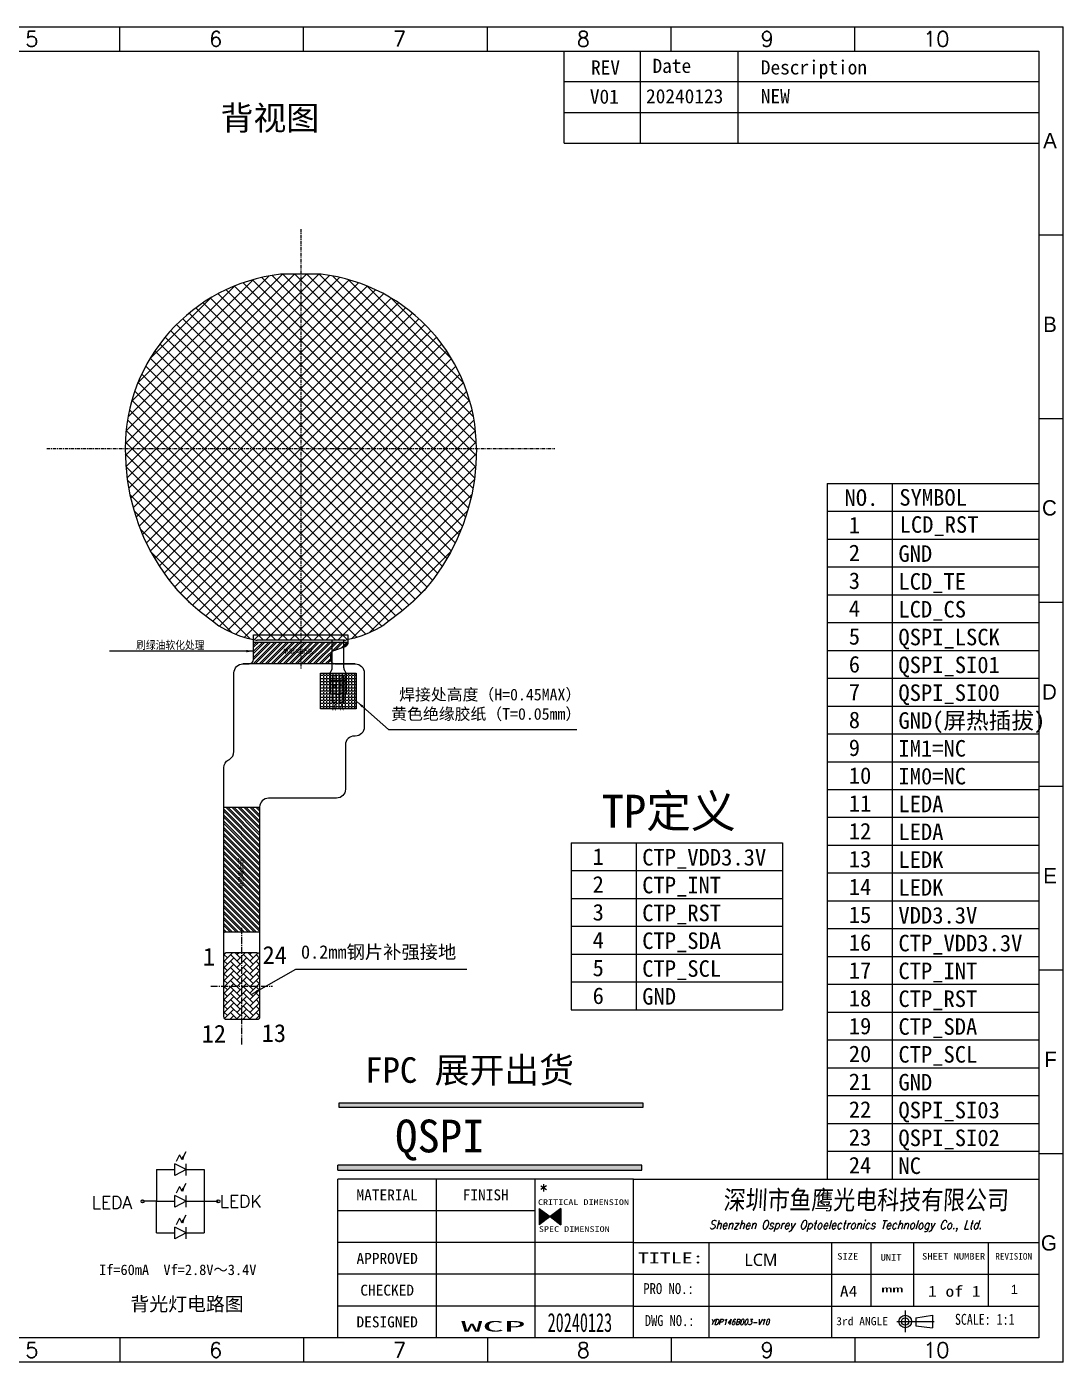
# Model space of a CAD drawing. Header units: millimetres. Extents: x 1087 to 1896, y -176 to 308.
# Drawn here: x 1209.3 to 1325.3, y 158.4 to 307.9 of the extents above; entities that cross this region are included whole.
import ezdxf
from ezdxf.enums import TextEntityAlignment as Align

# ---------------------------------------------------------------- set-up
doc = ezdxf.new("R2010")
doc.units = ezdxf.units.MM
doc.linetypes.add('CENTER', pattern=[0.6, 0.375, -0.075, 0.075, -0.075])
doc.linetypes.add('CENTER2', pattern=[1.125, 0.75, -0.125, 0.125, -0.125])
doc.layers.get('0').update_dxf_attribs({"color": 255, "lineweight": 5})
for name, color, linetype, lineweight in [('3 BLU-Ref', 6, 'Continuous', 5), ('5 BLU-Housing', 2, 'Continuous', 5), ('6 BLU-FPCA', 2, 'Continuous', 5), ('BLU', 50, 'Continuous', 5), ('DIM', 3, 'Continuous', 5), ('FPC', 50, 'Continuous', 5), ('TAPE', 90, 'Continuous', 5), ('图框', 255, 'Continuous', 5)]:
    doc.layers.add(name, color=color, linetype=linetype, lineweight=lineweight)
doc.styles.add('C-E02$0$HZ', font='')
doc.styles.add('RD', font='ROMAND.shx', dxfattribs={"width": 0.8})
doc.styles.get("Standard").update_dxf_attribs({"font": 'txt', "bigfont": 'gbcbig.shx'})
doc.styles.add('STYLE1', font='', dxfattribs={"width": 0.9})
doc.styles.add('style2', font='romans.shx', dxfattribs={"bigfont": 'bigfont.shx'})
doc.styles.add('TEXTSTYLE_0', font='txt', dxfattribs={"width": 0.8})
doc.styles.add('ZI2.5', font='', dxfattribs={"height": 2.5})
doc.styles.add('宋', font='', dxfattribs={"height": 2})
doc.styles.add('宋体', font='')
doc.styles.add('样式 3', font='italict.shx', dxfattribs={"width": 0.85, "oblique": 3})
doc.styles.add('样式 4', font='')
doc.styles.add('汉字', font='')
doc.styles.get('C-E02$0$HZ').set_extended_font_data('SimSun')
doc.styles.get('STYLE1').set_extended_font_data('SimSun')
doc.styles.get('ZI2.5').set_extended_font_data('SimSun')
doc.styles.get('宋').set_extended_font_data('SimSun')
doc.styles.get('宋体').set_extended_font_data('SimSun')
doc.styles.get('样式 4').set_extended_font_data('SimSun')
doc.styles.get('汉字').set_extended_font_data('SimSun')
doc.dimstyles.new('DIM', dxfattribs={"dimtxt": 0.8, "dimasz": 0.8, "dimexe": 0, "dimexo": 0.5, "dimgap": 0.11, "dimtad": 0, "dimzin": 1, "dimdsep": 46, "dimtxsty": 'RD', "dimcen": 0, "dimclrd": 256, "dimclre": 256, "dimclrt": 256, "dimadec": 0, "dimazin": 0, "dimtm": 1e-09, "dimtfac": 1, "dimtofl": 0, "dimtmove": 0, "dimatfit": 3, "dimfxl": 0, "dimlwe": -1, "dimarcsym": 0})

# ---------------------------------------------------------------- blocks, each defined once
blk = doc.blocks.new('R146A3D-001-BLU-V01-C')
at = {"layer": '3 BLU-Ref', "lineweight": 5}
h = blk.add_hatch(dxfattribs=at)
h.set_pattern_fill('ANSI37', color=252, scale=0.3)
h.paths.add_polyline_path([(832.17, 270.23), (827.63, 270.23, 0.380639), (810.25, 250.72), (810.31, 248.99), (810.48, 247.27), (810.78, 245.57), (811.22, 243.89), (811.74, 242.25), (812.39, 240.64), (813.15, 239.09), (814.04, 237.61), (815.02, 236.18), (816.09, 234.83), (817.32, 233.61), (818.64, 232.49), (820.02, 231.45), (820.73, 230.9), (821.48, 230.48), (822.26, 230.1), (823.06, 229.79), (823.89, 229.52), (824.78, 229.31, 0.059768), (825.01, 229.28), (834.79, 229.28, 0.059768), (835.02, 229.31), (835.91, 229.52), (836.74, 229.79), (837.54, 230.1), (838.32, 230.48), (839.07, 230.9), (839.78, 231.45), (841.16, 232.49), (842.48, 233.61), (843.71, 234.83), (844.78, 236.18), (845.76, 237.61), (846.65, 239.09), (847.41, 240.64), (848.06, 242.25), (848.58, 243.89), (849.02, 245.57), (849.32, 247.27), (849.49, 248.99), (849.55, 250.72, 0.380639)])
at = {"layer": '5 BLU-Housing', "lineweight": 5}
for p, q in [((832.17, 270.23), (827.63, 270.23)), ((810.25, 250.72), (810.31, 248.99)), ((849.55, 250.72), (849.49, 248.99)), ((810.31, 248.99), (810.48, 247.27)), ((849.49, 248.99), (849.32, 247.27)), ((810.48, 247.27), (810.78, 245.57)), ((849.32, 247.27), (849.02, 245.57)), ((810.78, 245.57), (811.22, 243.89)), ((849.02, 245.57), (848.58, 243.89)), ((811.22, 243.89), (811.74, 242.25)), ((848.58, 243.89), (848.06, 242.25)), ((811.74, 242.25), (812.39, 240.64)), ((848.06, 242.25), (847.41, 240.64)), ((812.39, 240.64), (813.15, 239.09)), ((847.41, 240.64), (846.65, 239.09)), ((813.15, 239.09), (814.04, 237.61)), ((846.65, 239.09), (845.76, 237.61)), ((814.04, 237.61), (815.02, 236.18)), ((815.02, 236.18), (816.09, 234.83)), ((844.78, 236.18), (843.71, 234.83)), ((845.76, 237.61), (844.78, 236.18)), ((816.09, 234.83), (817.32, 233.61)), ((843.71, 234.83), (842.48, 233.61)), ((817.32, 233.61), (818.64, 232.49)), ((842.48, 233.61), (841.16, 232.49)), ((818.64, 232.49), (820.02, 231.45)), ((841.16, 232.49), (839.78, 231.45)), ((820.02, 231.45), (820.73, 230.9)), ((820.73, 230.9), (821.48, 230.48)), ((821.48, 230.48), (822.26, 230.1)), ((838.32, 230.48), (837.54, 230.1)), ((839.07, 230.9), (838.32, 230.48)), ((839.78, 231.45), (839.07, 230.9)), ((822.26, 230.1), (823.06, 229.79)), ((823.06, 229.79), (823.89, 229.52)), ((823.89, 229.52), (824.78, 229.31)), ((834.79, 229.28), (825.01, 229.28)), ((835.91, 229.52), (835.02, 229.31)), ((836.74, 229.79), (835.91, 229.52)), ((837.54, 230.1), (836.74, 229.79))]:
    blk.add_line(p, q, dxfattribs=at)
for centre, radius, start, end in [((829.9, 250.72), 19.65, 96.6449, 180), ((829.9, 250.72), 19.65, 0, 83.3551), ((825.01, 230.28), 1, 256.3184, 270), ((834.79, 230.28), 1, 270, 283.6816)]:
    blk.add_arc(centre, radius, start, end, dxfattribs=at)
at = {"layer": '6 BLU-FPCA', "lineweight": 5}
for p, q in [((833.43, 226.18), (833.43, 229.28)), ((834.71, 226.18), (834.71, 229.28)), ((833.17, 225.51), (833.17, 223.23)), ((834.97, 224.73), (833.17, 224.73)), ((833.47, 224.73), (833.47, 224.23)), ((833.87, 224.23), (833.87, 224.73)), ((834.27, 224.73), (834.27, 224.43)), ((834.67, 224.43), (834.67, 224.73)), ((834.97, 225.51), (834.97, 223.23)), ((833.54, 223.23), (833.17, 223.23)), ((833.47, 223.93), (833.47, 223.38)), ((833.87, 223.38), (833.87, 223.93)), ((834.27, 224.13), (834.27, 223.38)), ((834.97, 223.23), (834.59, 223.23)), ((834.67, 224.13), (834.67, 223.38))]:
    blk.add_line(p, q, dxfattribs=at)
blk.add_lwpolyline([(833.79, 223.23), (834.34, 223.23)], dxfattribs=at)
for centre in [(833.67, 224.08), (834.47, 224.28)]:
    blk.add_circle(centre, 0.125, dxfattribs=at)
for centre, radius, start, end in [((833.67, 225.51), 0.5, 140.8461, 180), ((833.67, 225.51), 0.5, 140.8461, 180), ((832.91, 226.18), 0.519, 315.6244, 359.6468), ((835.22, 226.18), 0.519, 180.3532, 224.3756), ((834.47, 225.51), 0.5, 0, 39.1539), ((833.67, 224.08), 0.25, 143.1301, 216.8699), ((833.67, 224.08), 0.25, 143.1301, 216.8699), ((833.67, 224.08), 0.25, 323.1301, 36.8699), ((833.67, 224.08), 0.25, 323.1301, 36.8699), ((834.47, 224.28), 0.25, 143.1301, 216.8699), ((834.47, 224.28), 0.25, 323.1301, 36.8699), ((833.67, 223.23), 0.25, 143.1301, 180), ((833.67, 223.23), 0.125, 0, 180), ((833.67, 223.23), 0.25, 0, 36.8699), ((834.47, 223.23), 0.25, 143.1301, 180), ((834.47, 223.23), 0.25, 143.1301, 180), ((834.47, 223.23), 0.125, 0, 180), ((834.47, 223.23), 0.25, 0, 36.8699), ((834.47, 223.23), 0.25, 0, 36.8699)]:
    blk.add_arc(centre, radius, start, end, dxfattribs=at)
at = {"layer": 'BLU', "color": 1, "linetype": 'CENTER', "lineweight": 5}
for p, q in [((829.9, 275.3), (829.9, 226.13)), ((801.48, 250.72), (858.32, 250.72))]:
    blk.add_line(p, q, dxfattribs=at)
at = {"layer": '6 BLU-FPCA', "color": 255, "lineweight": 5, "style": '宋体'}
for s, p in [('K', (833.43, 224.8)), ('A', (834.33, 224.79))]:
    blk.add_text(s, height=0.407, dxfattribs=at).set_placement(p)
blk = doc.blocks.new('FPC-TAPE')
at = {"layer": 'TAPE', "lineweight": 5}
h = blk.add_hatch(dxfattribs=at)
h.set_pattern_fill('ANGLE', color=30, scale=0.05)
h.set_pattern_definition([(0, (-3.26286, 2.00315), (0, 0.34925), [0.254, -0.09525]), (90, (-3.26286, 2.00315), (-0.34925, 2e-17), [0.254, -0.09525])])
h.paths.add_polyline_path([(-7.26, 6), (-7.26, 2), (-3.26, 2), (-3.26, 6)])
at = {"layer": 'TAPE', "color": 30, "lineweight": 5, "true_color": 0xf26722}
for p, q in [((-7.26, 6), (-3.26, 6)), ((-7.26, 2), (-7.26, 6)), ((-3.26, 6), (-3.26, 2)), ((-3.26, 2), (-7.26, 2))]:
    blk.add_line(p, q, dxfattribs=at)

msp = doc.modelspace()

# ---------------------------------------------------------------- hatches: boundary and pattern name
at = {"lineweight": 5}
h = msp.add_hatch(dxfattribs=at)
h.set_pattern_fill('ANSI32', color=3, scale=0.05)
h.set_pattern_definition([(45, (-252.01315, 6e-14), (-0.3367596, 0.3367596), []), (45, (-251.78865, 6e-14), (-0.3367596, 0.3367596), [])])
h.paths.add_polyline_path([(1237.74903, 237.49932), (1241.65545, 237.49932), (1241.65545, 238.49234), (1237.74903, 238.49234)], flags=24)
edge = h.paths.add_edge_path()
edge.add_arc((1244.72826, 238.96545), 0.5, 290.1619435, 360)
edge.add_line((1245.22826, 238.96545), (1245.22826, 238.97582))
edge.add_line((1245.22826, 238.97582), (1234.6925, 238.97582))
edge.add_line((1234.6925, 238.97582), (1234.66826, 238.95158))
edge.add_line((1234.66826, 238.95158), (1234.66826, 237.06507))
edge.add_arc((1234.16826, 237.06507), 0.5, -90, 0, ccw=False)
edge.add_line((1234.16826, 236.56507), (1243.77407, 236.56507))
edge.add_arc((1243.77407, 237.06507), 0.5, 180, 270, ccw=False)
edge.add_line((1243.27407, 237.06507), (1243.27407, 237.54982))
edge.add_arc((1243.77407, 237.54982), 0.5, 110.1620575, 180, ccw=False)
edge.add_line((1243.60173, 238.01918), (1244.9006, 238.49609))
h = msp.add_hatch(dxfattribs=at)
h.set_pattern_fill('ANGLE', color=252)
h.set_pattern_definition([(0, (-263.534, 230.783), (0, 6.985), [5.08, -1.905]), (90, (-263.534, 230.783), (-6.985, 4e-16), [5.08, -1.905])])
h.paths.add_polyline_path([(1284.66826, 238.97582), (1295.22826, 238.97582)])
h.paths.add_polyline_path([(1287.74903, 237.4793), (1291.65545, 237.4793), (1291.65545, 238.47232), (1287.74903, 238.47232)], flags=9)
h = msp.add_hatch(dxfattribs=at)
h.set_pattern_fill('ANSI32', color=252, scale=0.05)
h.set_pattern_definition([(135, (2397.9402, 0), (0.3367596, 0.3367596), []), (135, (2397.7157, 0), (0.3367596, 0.3367596), [])])
h.paths.add_polyline_path([(1231.34629, 220.54627), (1235.34629, 220.54627), (1235.34629, 206.54627), (1231.34629, 206.54627)])
at = {"layer": 'FPC', "lineweight": 5}
h = msp.add_hatch(dxfattribs=at)
h.set_pattern_fill('AR-HBONE', color=4, scale=0.005)
edge = h.paths.add_edge_path()
edge.add_line((1231.34629, 197.07165), (1231.34629, 203.97165))
edge.add_arc((1231.64629, 203.97165), 0.3, 90, 180, ccw=False)
edge.add_line((1231.64629, 204.27165), (1235.04629, 204.27165))
edge.add_arc((1235.04629, 203.97165), 0.3, 0, 90, ccw=False)
edge.add_line((1235.34629, 203.97165), (1235.34629, 197.07165))
edge.add_arc((1235.04629, 197.07165), 0.3, 270, 360, ccw=False)
edge.add_line((1235.04629, 196.77165), (1231.64629, 196.77165))
edge.add_arc((1231.64629, 197.07165), 0.3, 180, 270, ccw=False)
at = {"layer": '图框', "lineweight": 5}
h = msp.add_hatch(color=3, dxfattribs=at)
h.dxf.hatch_style = 1
h.paths.add_polyline_path([(1278.23419, 186.93147), (1278.23419, 187.46067), (1244.22897, 187.46067), (1244.22897, 186.93147)])
h = msp.add_hatch(color=3, dxfattribs=at)
h.dxf.hatch_style = 1
h.paths.add_polyline_path([(1278.10509, 179.92911), (1278.10509, 180.45831), (1244.09987, 180.45831), (1244.09987, 179.92911)])

# ---------------------------------------------------------------- linework, layer by layer
at = {"color": 3, "linetype": 'Continuous', "lineweight": 5}
msp.add_line((1234.66826, 238.93632), (1234.70776, 238.97582), dxfattribs=at)
at = {"color": 3, "lineweight": 5}
for p, q in [((1245.22826, 238.97582), (1234.66826, 238.97582)), ((1246.04577, 236.56507), (1233.47326, 236.56507))]:
    msp.add_line(p, q, dxfattribs=at)
at = {"color": 252, "lineweight": 5}
msp.add_lwpolyline([(1231.34629, 220.54627), (1235.34629, 220.54627), (1235.34629, 206.54627), (1231.34629, 206.54627)], close=True, dxfattribs=at)
at = {"layer": 'FPC', "color": 1, "lineweight": 5}
msp.add_lwpolyline([(1235.04629, 196.77165), (1231.64629, 196.77165, -0.414213562), (1231.34629, 197.07165), (1231.34629, 224.95678, -0.272375344), (1231.86065, 225.83093), (1231.9589, 225.88552, 0.272375344), (1232.47326, 226.75967), (1232.47326, 235.56507, -0.414213562), (1233.47326, 236.56507), (1234.16826, 236.56507, 0.414213562), (1234.66826, 237.06507), (1234.66826, 239.81507), (1245.22826, 239.81507), (1245.22826, 238.96545, -0.314522103), (1244.9006, 238.49609), (1243.60173, 238.01918, 0.314522), (1243.27407, 237.54982), (1243.27407, 237.06507, 0.414213562), (1243.77407, 236.56507), (1246.04577, 236.56507, -0.414213562), (1247.04577, 235.56507), (1247.04577, 229.49702, -0.414213562), (1246.04577, 228.49702), (1245.94826, 228.49702, 0.414213562), (1244.94826, 227.49702), (1244.94826, 222.54627, -0.414213562), (1243.94826, 221.54627), (1236.34629, 221.54627, 0.414213562), (1235.34629, 220.54627), (1235.34629, 197.07165, -0.414213562)], format="xyb", close=True, dxfattribs=at)
at = {"layer": 'FPC', "lineweight": 5}
for points in [[(1243.91391, 235.28439), (1243.91391, 232.2667), (1243.51391, 232.2667), (1243.51391, 235.28439)], [(1244.31391, 235.28439), (1244.71391, 235.28439), (1244.71391, 232.2667), (1244.31391, 232.2667)]]:
    msp.add_lwpolyline(points, close=True, dxfattribs=at)
at = {"layer": 'FPC', "color": 1, "linetype": 'CENTER2', "lineweight": 5}
for points in [[(1233.34629, 193.99435), (1233.34629, 207.04894)], [(1229.89754, 200.52165), (1236.79505, 200.52165)]]:
    msp.add_lwpolyline(points, dxfattribs=at)
at = {"layer": 'FPC', "color": 4, "lineweight": 5}
msp.add_lwpolyline([(1231.34629, 197.07165), (1231.34629, 203.97165, -0.414213562), (1231.64629, 204.27165), (1235.04629, 204.27165, -0.414213562), (1235.34629, 203.97165), (1235.34629, 197.07165, -0.414213562), (1235.04629, 196.77165), (1231.64629, 196.77165, -0.414213562)], format="xyb", close=True, dxfattribs=at)
at = {"layer": '图框', "color": 7, "linetype": 'ByBlock', "lineweight": 13, "ltscale": 0.55}
for p, q in [((1114.1273, 307.87514), (1325.25915, 307.87514)), ((1219.69323, 305.13278), (1219.69323, 307.87514)), ((1240.25794, 305.13278), (1240.25794, 307.87514)), ((1260.82265, 305.13278), (1260.82265, 307.87514)), ((1281.38736, 305.13278), (1281.38736, 307.87514)), ((1301.95208, 305.13278), (1301.95208, 307.87514)), ((1325.25915, 158.41672), (1325.25915, 307.87514)), ((1116.86967, 305.13278), (1322.51679, 305.13278)), ((1269.39872, 294.84891), (1269.39872, 305.11549)), ((1277.96868, 294.84891), (1277.96868, 305.11549)), ((1288.86871, 294.84891), (1288.86871, 305.11549)), ((1322.51679, 305.13278), (1322.51679, 161.15909)), ((1322.51679, 301.70482), (1269.39872, 301.70482)), ((1269.39872, 298.27686), (1322.51679, 298.27686)), ((1269.39872, 294.84891), (1322.51679, 294.84891)), ((1325.25915, 284.56504), (1322.51679, 284.56504)), ((1322.51679, 161.15909), (1116.86967, 161.15909)), ((1219.69323, 161.15909), (1219.69323, 158.41672)), ((1240.25794, 161.15909), (1240.25794, 158.41672)), ((1260.82265, 161.15909), (1260.82265, 158.41672)), ((1281.38736, 161.15909), (1281.38736, 158.41672)), ((1301.95208, 161.15909), (1301.95208, 158.41672)), ((1325.25915, 158.41672), (1114.1273, 158.41672))]:
    msp.add_line(p, q, dxfattribs=at)
at = {"layer": '图框', "color": 7, "linetype": 'ByBlock', "lineweight": 5, "ltscale": 0.55}
for p, q in [((1325.25915, 263.9973), (1322.51679, 263.9973)), ((1325.25915, 243.42956), (1322.51679, 243.42956)), ((1325.25915, 222.86182), (1322.51679, 222.86182)), ((1325.25915, 202.29408), (1322.51679, 202.29408)), ((1325.25915, 181.72634), (1322.51679, 181.72634))]:
    msp.add_line(p, q, dxfattribs=at)
at = {"layer": '图框', "color": 3, "lineweight": 5}
for p, q in [((1298.85943, 256.76318), (1298.85943, 178.92542)), ((1298.85943, 256.76318), (1322.51679, 256.76318)), ((1306.12428, 256.76318), (1306.12428, 178.92542)), ((1322.51679, 256.76318), (1322.51679, 178.92542)), ((1298.85943, 253.64967), (1322.51679, 253.64967)), ((1298.85943, 250.53616), (1322.51679, 250.53616)), ((1298.85943, 247.42265), (1322.51679, 247.42265)), ((1298.85943, 244.30914), (1322.51679, 244.30914)), ((1298.85943, 241.19563), (1322.51679, 241.19563)), ((1298.85943, 238.08212), (1322.51679, 238.08212)), ((1298.85943, 234.96861), (1322.51679, 234.96861)), ((1298.85943, 231.8551), (1322.51679, 231.8551)), ((1298.85943, 228.74159), (1322.51679, 228.74159)), ((1298.85943, 225.62808), (1322.51679, 225.62808)), ((1298.85943, 222.51457), (1322.51679, 222.51457)), ((1298.85943, 219.40106), (1322.51679, 219.40106)), ((1270.19756, 216.55039), (1293.85492, 216.55039)), ((1270.19756, 216.55039), (1270.19756, 197.86932)), ((1277.46241, 216.55039), (1277.46241, 197.86932)), ((1293.85492, 216.55039), (1293.85492, 197.86932)), ((1298.85943, 216.28755), (1322.51679, 216.28755)), ((1270.19756, 213.43688), (1293.85492, 213.43688)), ((1298.85943, 213.17404), (1322.51679, 213.17404)), ((1270.19756, 210.32337), (1293.85492, 210.32337)), ((1298.85943, 210.06053), (1322.51679, 210.06053)), ((1270.19756, 207.20986), (1293.85492, 207.20986)), ((1298.85943, 206.94702), (1322.51679, 206.94702)), ((1270.19756, 204.09635), (1293.85492, 204.09635)), ((1298.85943, 203.83351), (1322.51679, 203.83351)), ((1270.19756, 200.98284), (1293.85492, 200.98284)), ((1298.85943, 200.72), (1322.51679, 200.72)), ((1270.19756, 197.86932), (1293.85492, 197.86932)), ((1298.85943, 197.60648), (1322.51679, 197.60648)), ((1298.85943, 194.49297), (1322.51679, 194.49297)), ((1298.85943, 191.37946), (1322.51679, 191.37946)), ((1298.85943, 188.26595), (1322.51679, 188.26595)), ((1298.85943, 185.15244), (1322.51679, 185.15244)), ((1226.38708, 181.63545), (1226.01087, 180.88304)), ((1226.38706, 181.63552), (1226.65094, 181.10776)), ((1227.08899, 181.98382), (1226.65096, 181.10775)), ((1298.85943, 182.03893), (1322.51679, 182.03893)), ((1223.82124, 179.9798), (1225.84131, 179.9798)), ((1223.82124, 179.9798), (1223.82124, 176.43589)), ((1227.12858, 179.98013), (1225.84126, 180.62379)), ((1227.12861, 179.98013), (1225.84128, 179.33647)), ((1225.84131, 179.33615), (1225.84131, 180.62345)), ((1227.12861, 179.33615), (1227.12861, 180.62345)), ((1227.12861, 179.98013), (1229.14864, 179.98013)), ((1229.14864, 179.98013), (1229.14864, 172.89232)), ((1278.10509, 180.45831), (1244.09987, 180.45831)), ((1244.09987, 179.92911), (1244.09987, 180.45831)), ((1244.09987, 179.92911), (1278.10509, 179.92911)), ((1278.10509, 179.92911), (1278.10509, 180.45831)), ((1226.38708, 178.09155), (1226.01087, 177.33913)), ((1226.38706, 178.09162), (1226.65094, 177.56385)), ((1227.08899, 178.43991), (1226.65096, 177.56384)), ((1298.85943, 178.92542), (1322.51679, 178.92542)), ((1223.82124, 176.43589), (1222.25308, 176.43654)), ((1223.82124, 176.43589), (1225.84131, 176.43589)), ((1223.82168, 172.89199), (1223.82124, 176.43589)), ((1227.12858, 176.43623), (1225.84126, 177.07988)), ((1227.12861, 176.43623), (1225.84128, 175.79256)), ((1225.84131, 175.79224), (1225.84131, 177.07954)), ((1227.12861, 175.79224), (1227.12861, 177.07954)), ((1227.12861, 176.43623), (1229.14864, 176.43623)), ((1229.14868, 176.43648), (1230.71684, 176.43748)), ((1227.08944, 174.896), (1226.6514, 174.01993)), ((1227.12902, 172.89232), (1225.84171, 173.53598)), ((1225.84175, 172.24834), (1225.84175, 173.53564)), ((1226.38752, 174.54764), (1226.01131, 173.79523)), ((1226.3875, 174.54771), (1226.65139, 174.01995)), ((1227.12905, 172.24834), (1227.12905, 173.53564)), ((1223.82168, 172.89199), (1225.84175, 172.89199)), ((1227.12905, 172.89232), (1225.84172, 172.24865)), ((1227.12905, 172.89232), (1229.14909, 172.89232))]:
    msp.add_line(p, q, dxfattribs=at)
at = {"layer": '图框', "linetype": 'Continuous', "lineweight": 13}
for p, q in [((1277.182, 178.92542), (1244.09987, 178.92542)), ((1244.09987, 161.15909), (1244.09987, 178.92542)), ((1255.12725, 161.15909), (1255.12725, 178.92542)), ((1266.15463, 161.15909), (1266.15463, 178.92542)), ((1277.18201, 161.15909), (1277.18201, 178.92542)), ((1266.15463, 175.37216), (1244.09987, 175.37216)), ((1277.182, 171.81889), (1244.09987, 171.81889)), ((1277.182, 171.81889), (1322.51679, 171.81889)), ((1285.62684, 161.15909), (1285.62684, 171.81889)), ((1299.35907, 161.15909), (1299.35907, 171.81889)), ((1303.76219, 164.71236), (1303.76219, 171.81889)), ((1308.5369, 164.71236), (1308.5369, 171.81889)), ((1316.88826, 164.71236), (1316.88826, 171.81889)), ((1277.182, 168.26562), (1244.09987, 168.26562)), ((1277.18201, 168.26562), (1322.51679, 168.26562)), ((1277.182, 164.71236), (1244.09987, 164.71236)), ((1277.18201, 164.71236), (1322.51679, 164.71236))]:
    msp.add_line(p, q, dxfattribs=at)
at = {"layer": '图框', "color": 0, "lineweight": 5}
msp.add_line((1277.18201, 178.92542), (1322.51679, 178.92542), dxfattribs=at)
at = {"layer": '图框', "color": 1, "linetype": 'Continuous'}
for p, q in [((1266.60831, 175.64181), (1267.83357, 174.72287)), ((1266.60831, 175.64181), (1266.60831, 173.80392)), ((1266.60831, 175.61383), (1266.6243, 175.62982)), ((1266.60831, 175.53131), (1266.67146, 175.59445)), ((1266.60831, 175.44878), (1266.71861, 175.55909)), ((1266.60831, 175.36626), (1266.76577, 175.52372)), ((1266.60831, 175.28374), (1266.81292, 175.48835)), ((1266.60831, 175.20121), (1266.86008, 175.45298)), ((1266.60831, 175.11869), (1266.90724, 175.41762)), ((1266.60831, 175.03616), (1266.95439, 175.38225)), ((1266.60831, 174.95364), (1267.00155, 175.34688)), ((1266.60831, 174.87112), (1267.04871, 175.31151)), ((1266.60831, 174.78859), (1267.09586, 175.27615)), ((1266.60831, 174.70607), (1267.14302, 175.24078)), ((1266.60831, 174.62354), (1267.19018, 175.20541)), ((1266.60831, 174.54102), (1267.23733, 175.17005)), ((1266.60831, 174.4585), (1267.28449, 175.13468)), ((1266.60831, 174.37597), (1267.33165, 175.09931)), ((1266.60831, 174.29345), (1267.3788, 175.06394)), ((1266.60831, 174.21093), (1267.42596, 175.02858)), ((1266.60831, 174.1284), (1267.47311, 174.99321)), ((1266.60831, 174.04588), (1267.52027, 174.95784)), ((1266.60831, 173.96336), (1267.56743, 174.92247)), ((1266.60831, 173.88083), (1267.61458, 174.88711)), ((1269.05883, 175.64181), (1267.83357, 174.72287)), ((1267.89752, 174.6749), (1268.28124, 175.05862)), ((1267.94468, 174.63954), (1268.61133, 175.30619)), ((1267.99184, 174.60417), (1268.94143, 175.55376)), ((1268.03899, 174.5688), (1269.05883, 175.58864)), ((1268.08615, 174.53343), (1269.05883, 175.50612)), ((1268.13331, 174.49807), (1269.05883, 175.42359)), ((1268.18046, 174.4627), (1269.05883, 175.34107)), ((1268.22762, 174.42733), (1269.05883, 175.25855)), ((1268.27477, 174.39196), (1269.05883, 175.17602)), ((1268.32193, 174.3566), (1269.05883, 175.0935)), ((1268.36909, 174.32123), (1269.05883, 175.01098)), ((1268.41624, 174.28586), (1269.05883, 174.92845)), ((1269.05883, 175.64181), (1269.05883, 173.80392)), ((1267.83357, 174.72287), (1266.60831, 173.80392)), ((1266.63076, 173.82076), (1267.66174, 174.85174)), ((1266.96086, 174.06833), (1267.7089, 174.81637)), ((1267.29095, 174.3159), (1267.75605, 174.78101)), ((1267.62105, 174.56347), (1267.80321, 174.74564)), ((1267.83357, 174.72287), (1269.05883, 173.80392)), ((1267.85037, 174.71027), (1267.95114, 174.81104)), ((1268.4634, 174.2505), (1269.05883, 174.84593)), ((1268.51056, 174.21513), (1269.05883, 174.7634)), ((1268.55771, 174.17976), (1269.05883, 174.68088)), ((1268.60487, 174.14439), (1269.05883, 174.59836)), ((1268.65203, 174.10903), (1269.05883, 174.51583)), ((1268.69918, 174.07366), (1269.05883, 174.43331)), ((1268.74634, 174.03829), (1269.05883, 174.35079)), ((1268.79349, 174.00292), (1269.05883, 174.26826)), ((1268.84065, 173.96756), (1269.05883, 174.18574)), ((1268.88781, 173.93219), (1269.05883, 174.10321)), ((1268.93496, 173.89682), (1269.05883, 174.02069)), ((1268.98212, 173.86145), (1269.05883, 173.93817)), ((1269.02928, 173.82609), (1269.05883, 173.85564))]:
    msp.add_line(p, q, dxfattribs=at)
at = {"layer": '图框', "color": 7, "linetype": 'Continuous'}
for p, q in [((1306.63664, 162.97232), (1310.81339, 162.97232)), ((1308.74916, 163.38276), (1310.63232, 163.68517)), ((1308.74916, 163.38276), (1308.74916, 162.5136)), ((1310.63232, 163.68517), (1310.63232, 162.28362)), ((1308.74916, 162.5136), (1310.63232, 162.28362))]:
    msp.add_line(p, q, dxfattribs=at)
at = {"layer": '图框', "linetype": 'Continuous'}
msp.add_line((1307.57822, 164.22776), (1307.57822, 161.77724), dxfattribs=at)
at = {"layer": '图框', "color": 3, "lineweight": 5}
msp.add_lwpolyline([(1244.22897, 186.93147), (1244.22897, 187.46067), (1278.23419, 187.46067), (1278.23419, 186.93147)], close=True, dxfattribs=at)
for centre in [(1222.25308, 176.43654), (1230.71684, 176.43748)]:
    msp.add_circle(centre, 0.17164, dxfattribs=at)
at = {"layer": '图框', "color": 7, "linetype": 'Continuous'}
for centre, radius in [((1307.57822, 162.98439), 0.70077), ((1307.57822, 162.97232), 0.41043)]:
    msp.add_circle(centre, radius, dxfattribs=at)
at = {"layer": '图框', "color": 3, "lineweight": 5}
for points in [[(1226.80816, 181.04127), (1227.02268, 181.85118), (1226.50346, 181.19362)], [(1226.80816, 177.49736), (1227.02268, 178.30728), (1226.50346, 177.64971)], [(1226.8086, 173.95345), (1227.02312, 174.76337), (1226.5039, 174.10581)]]:
    msp.add_solid(points, dxfattribs=at)

# ---------------------------------------------------------------- block references
at = {"layer": 'BLU', "lineweight": 5}
msp.add_blockref('R146A3D-001-BLU-V01-C', (410.0482, 9.93674), dxfattribs=at)
at = {"layer": 'TAPE', "color": 30, "lineweight": 5}
msp.add_blockref('FPC-TAPE', (1249.40211, 229.53217), dxfattribs=at)

# ---------------------------------------------------------------- texts
at = {"color": 255, "lineweight": 5, "style": '汉字'}
msp.add_text('单层弯折区', height=0.5, dxfattribs=at).set_placement((1237.91453, 237.71743))
msp.add_text('单层弯折区', height=0.5, dxfattribs=at).set_placement((1237.91453, 237.71743))
msp.add_text('单层弯折区', height=0.5, rotation=90, dxfattribs=at).set_placement((1233.52976, 211.39355))
at = {"char_height": 2, "width": 12.9627268, "attachment_point": 1}
for s, insert in [('{\\fSimSun|b0|i0|c134|p2;\\C1;24}', (1235.67623, 204.99491)), ('{\\fSimSun|b0|i0|c134|p2;\\C1;1}', (1228.99093, 204.80667)), ('{\\fSimSun|b0|i0|c134|p2;\\C1;12}', (1228.86094, 196.1844)), ('{\\fSimSun|b0|i0|c134|p2;\\C1;13}', (1235.58088, 196.25883))]:
    msp.add_mtext(s, dxfattribs=dict(at, insert=insert))
at = {"layer": 'DIM', "lineweight": 5, "style": 'STYLE1', "width": 0.9}
msp.add_text('刷绿油软化处理', height=0.889862, dxfattribs=at).set_placement((1221.5278, 238.23545))
at = {"layer": 'DIM', "lineweight": 5, "insert": (1271.32726, 233.79042), "char_height": 1.3, "width": 21.5659773, "attachment_point": 3, "style": '宋体'}
msp.add_mtext('焊接处高度（H=0.45MAX）\\P黄色绝缘胶纸（T=0.05mm）', dxfattribs=at)
at = {"layer": 'DIM', "color": 1, "lineweight": 5, "insert": (1239.97055, 205.08462), "char_height": 1.5, "width": 45.4601058, "attachment_point": 1}
msp.add_mtext('{\\fSimSun|b0|i0|c134|p2;\\C3;0.2mm钢片补强接地}', dxfattribs=at)
at = {"layer": 'FPC', "color": 255, "lineweight": 5, "style": '样式 4'}
for s, p in [('K', (1243.42056, 231.3826)), ('A', (1244.29414, 231.37329))]:
    msp.add_text(s, height=0.6912, dxfattribs=at).set_placement(p)
at = {"layer": '图框', "color": 3, "linetype": 'ByBlock', "style": 'ZI2.5'}
for s, p in [('NO.', (1300.78735, 254.254)), ('SYMBOL', (1306.91743, 254.27764))]:
    msp.add_text(s, height=1.85328, dxfattribs=at).set_placement(p)
at = {"layer": '图框', "color": 3, "lineweight": 5}
for s, height, style, p in [('1', 1.85328, 'ZI2.5', (1301.26052, 251.18192)), ('LCD_RST', 1.85328, 'ZI2.5', (1306.94853, 251.24254)), ('2', 1.85328, 'ZI2.5', (1301.26052, 248.06738)), ('GND', 1.85328, 'ZI2.5', (1306.8138, 247.98928)), ('3', 1.85328, 'ZI2.5', (1301.26052, 244.95284)), ('LCD_TE', 1.85328, 'ZI2.5', (1306.8138, 244.87268)), ('4', 1.85328, 'ZI2.5', (1301.26052, 241.8383)), ('LCD_CS', 1.85328, 'ZI2.5', (1306.8138, 241.76226)), ('5', 1.85328, 'ZI2.5', (1301.26052, 238.72376)), ('QSPI_LSCK', 1.85328, 'ZI2.5', (1306.8138, 238.64875)), ('6', 1.85328, 'ZI2.5', (1301.26052, 235.60922)), ('QSPI_SI01', 1.85328, 'ZI2.5', (1306.8138, 235.53524)), ('7', 1.85328, 'ZI2.5', (1301.26052, 232.49468)), ('QSPI_SI00', 1.85328, 'ZI2.5', (1306.8138, 232.42173)), ('8', 1.85328, 'ZI2.5', (1301.26052, 229.38014)), ('GND(屏热插拔)', 1.85328, 'ZI2.5', (1306.8138, 229.30822)), ('9', 1.85328, 'ZI2.5', (1301.26052, 226.2656)), ('IM1=NC', 1.85328, 'ZI2.5', (1306.8138, 226.19471)), ('10', 1.85328, 'ZI2.5', (1301.26052, 223.15106)), ('IM0=NC', 1.85328, 'ZI2.5', (1306.8138, 223.0812)), ('11', 1.85328, 'ZI2.5', (1301.26052, 220.03652)), ('LEDA', 1.85328, 'ZI2.5', (1306.8138, 219.96768)), ('12', 1.85328, 'ZI2.5', (1301.26052, 216.92198)), ('LEDA', 1.85328, 'ZI2.5', (1306.8138, 216.85417)), ('1', 1.85328, 'ZI2.5', (1272.59865, 214.08264)), ('13', 1.85328, 'ZI2.5', (1301.26052, 213.80744)), ('LEDK', 1.85328, 'ZI2.5', (1306.8138, 213.74066)), ('2', 1.85328, 'ZI2.5', (1272.59865, 210.9681)), ('14', 1.85328, 'ZI2.5', (1301.26052, 210.6929)), ('LEDK', 1.85328, 'ZI2.5', (1306.8138, 210.62715)), ('3', 1.85328, 'ZI2.5', (1272.59865, 207.85356)), ('15', 1.85328, 'ZI2.5', (1301.26052, 207.57836)), ('VDD3.3V', 1.85328, 'ZI2.5', (1306.8138, 207.51364)), ('4', 1.85328, 'ZI2.5', (1272.59865, 204.73902)), ('16', 1.85328, 'ZI2.5', (1301.26052, 204.46382)), ('5', 1.85328, 'ZI2.5', (1272.59865, 201.62448)), ('17', 1.85328, 'ZI2.5', (1301.26052, 201.34928)), ('6', 1.85328, 'ZI2.5', (1272.59865, 198.50994)), ('18', 1.85328, 'ZI2.5', (1301.26052, 198.23474)), ('19', 1.85328, 'ZI2.5', (1301.26052, 195.1202)), ('20', 1.85328, 'ZI2.5', (1301.26052, 192.00566)), ('21', 1.85328, 'ZI2.5', (1301.26052, 188.89112)), ('22', 1.85328, 'ZI2.5', (1301.26052, 185.77658)), ('QSPI_SI03', 1.85328, 'ZI2.5', (1306.8138, 185.71907)), ('23', 1.85328, 'ZI2.5', (1301.26052, 182.66204)), ('QSPI_SI02', 1.85328, 'ZI2.5', (1306.8138, 182.60556)), ('24', 1.85328, 'ZI2.5', (1301.26052, 179.5475)), ('NC', 1.85328, 'ZI2.5', (1306.8138, 179.48896)), ('LEDA', 1.401172, 'style2', (1216.5672, 175.58984)), ('LEDK', 1.401172, 'style2', (1230.8836, 175.73561)), ('If=60mA  Vf=2.8V～3.4V', 1.1760714, 'C-E02$0$HZ', (1217.37851, 168.18141))]:
    msp.add_text(s, height=height, dxfattribs=dict(at, style=style)).set_placement(p)
at = {"layer": '图框', "color": 1, "lineweight": 5, "style": 'ZI2.5'}
for s, p in [('CTP_VDD3.3V', (1278.15193, 214.00659)), ('CTP_INT', (1278.15193, 210.89308)), ('CTP_RST', (1278.15193, 207.77957)), ('CTP_SDA', (1278.15193, 204.66606)), ('CTP_VDD3.3V', (1306.8138, 204.40322)), ('CTP_SCL', (1278.15193, 201.55255)), ('CTP_INT', (1306.8138, 201.28971)), ('GND', (1278.15193, 198.43904)), ('CTP_RST', (1306.8138, 198.1762)), ('CTP_SDA', (1306.8138, 195.06269)), ('CTP_SCL', (1306.8138, 191.94918)), ('GND', (1306.8138, 188.83567))]:
    msp.add_text(s, height=1.85328, dxfattribs=at).set_placement(p)
at = {"layer": '图框', "linetype": 'Continuous', "lineweight": 13}
for s, height, style, width, p, p2 in [('MATERIAL', 1.225264, 'TEXTSTYLE_0', 0.763636, (1246.18282, 176.53616), (1253.0443, 176.53616)), ('FINISH', 1.225264, 'TEXTSTYLE_0', 0.84, (1258.06788, 176.53616), (1263.21399, 176.53616)), ('CRITICAL DIMENSION', 0.6285606, 'TEXTSTYLE_0', 0.991837, (1266.48547, 176.02555), (1276.66815, 176.02555)), ('SPEC DIMENSION', 0.6285606, 'TEXTSTYLE_0', 0.969231, (1266.58703, 173.01255), (1274.50689, 173.01255)), ('APPROVED', 1.225264, 'TEXTSTYLE_0', 0.7, (1246.18282, 169.42962), (1253.0443, 169.42962)), ('TITLE:', 1.225264, 'TEXTSTYLE_0', 1.281601, (1277.67701, 169.48513), (1285.00507, 169.48513)), ('SIZE', 0.735159, 'TEXTSTYLE_0', 0.96, (1299.96553, 169.90835), (1302.31804, 169.90835)), ('UNIT', 0.735159, 'TEXTSTYLE_0', 0.96, (1304.81673, 169.7867), (1307.16924, 169.7867)), ('SHEET NUMBER', 0.7351586, 'TEXTSTYLE_0', 0.822857, (1309.45888, 169.90835), (1316.51641, 169.90835)), ('REVISION', 0.735159, 'TEXTSTYLE_0', 0.763636, (1317.65032, 169.90835), (1321.76721, 169.90835)), ('CHECKED', 1.225264, 'TEXTSTYLE_0', 0.735, (1246.61166, 165.87636), (1252.61546, 165.87636)), ('PRO NO.:', 1.225264, 'TEXTSTYLE_0', 0.728598, (1278.26852, 166.05254), (1283.92245, 166.05254)), ('A4', 1.225264, 'TEXTSTYLE_0', 0.96, (1300.26462, 165.75161), (1302.22505, 165.75161)), ('mm', 0.735159, 'TEXTSTYLE_0', 2, (1304.89833, 166.23808), (1307.34886, 166.23808)), ('1', 1.22526, 'TEXTSTYLE_0', 2.4, (1310.12216, 165.75161), (1311.10237, 165.75161)), (' of ', 1.225264, 'TEXTSTYLE_0', 0.8, (1311.10237, 165.75161), (1315.02321, 165.75161)), ('1', 1.22526, 'TEXTSTYLE_0', 2.4, (1315.02321, 165.75161), (1316.00342, 165.75161)), ('DESIGNED', 1.225264, 'TEXTSTYLE_0', 0.763636, (1246.18282, 162.32309), (1253.0443, 162.32309)), ('WCP', 1.177821, '宋体', 2.856412, (1257.87955, 161.85618), (1265.09691, 161.85618)), ('20240123', 2.1168, '宋', 0.596007, (1267.56562, 161.81595), (1274.78298, 161.81595)), ('DWG NO.:', 1.225264, 'TEXTSTYLE_0', 0.6793, (1278.44276, 162.47484), (1283.99158, 162.47484)), ('   3rd ANGLE', 0.9189482, 'TEXTSTYLE_0', 0.72, (1297.92708, 162.55856), (1305.64625, 162.55856))]:
    msp.add_text(s, height=height, dxfattribs=dict(at, style=style, width=width)).set_placement(p, p2, align=Align.FIT)
at = {"layer": '图框', "color": 7, "linetype": 'ByBlock', "lineweight": 13, "ltscale": 0.55}
for s, insert, char_height, width, attachment_point in [('5', (1209.12874, 307.35868), 1.71398, 2.9176025, 1), ('6', (1229.69345, 307.35868), 1.71398, 2.9176025, 1), ('7', (1250.25817, 307.35868), 1.71398, 2.9176025, 1), ('8', (1270.82288, 307.35868), 1.71398, 2.9176025, 1), ('9', (1291.38759, 307.35868), 1.71398, 2.9176025, 1), ('10', (1312.51656, 307.35868), 1.713978, 2.9176025, 3), ('{\\fSimSun|b0|i0|c134|p2;REV}', (1272.42552, 304.10942), 1.587017, 2.9176025, 1), ('{\\fSimSun|b0|i0|c134|p2;Date}', (1279.30619, 304.28857), 1.587017, 2.9176025, 1), ('{\\fSimSun|b0|i0|c134|p2;Description}', (1291.42037, 304.1186), 1.587017, 13.1894747, 1), ('{\\fSimSun|b0|i0|c134|p2;V01}', (1272.29307, 300.85086), 1.587017, 2.9176025, 1), ('{\\fSimSun|b0|i0|c134|p54;20240123}', (1278.58036, 300.89037), 1.587017, 2.9176025, 1), ('{\\fSimSun|b0|i0|c134|p2;NEW}', (1291.42293, 300.89037), 1.587017, 2.9176025, 1), ('{\\fￚ￫?￫]￪N|b0|i0|c136|p54;A}', (1324.53589, 294.27846), 1.7139783, 2.9176025, 9), ('{\\f\uffd0ￂﾼﾚￃ\ufff7\ufff3w|b0|i0|c134|p54;B}', (1324.53589, 273.71375), 1.7139783, 2.9176025, 9), ('{\\f\uffd0ￂﾼﾚￃ\ufff7\ufff3w|b0|i0|c134|p54;G}', (1324.53589, 170.89019), 1.7139783, 2.9176025, 9), ('5', (1209.12874, 158.93319), 1.71398, 2.9176025, 7), ('6', (1229.69345, 158.93319), 1.71398, 2.9176025, 7), ('7', (1250.25817, 158.93319), 1.71398, 2.9176025, 7), ('8', (1270.82288, 158.93319), 1.71398, 2.9176025, 7), ('9', (1291.38759, 158.93319), 1.71398, 2.9176025, 7), ('10', (1312.51656, 158.93319), 1.713978, 2.9176025, 9)]:
    msp.add_mtext(s, dxfattribs=dict(at, insert=insert, char_height=char_height, width=width, attachment_point=attachment_point))
at = {"layer": '图框', "color": 1, "lineweight": 5, "attachment_point": 1}
for s, insert, char_height, width in [('{\\fSimSun|b0|i0|c134|p2;背视图}', (1230.9682, 299.00965), 2.7002148, 25.1375808), ('{\\fSimSun|b0|i0|c134|p2; TP定义}', (1271.11109, 221.92757), 3.6695981, 29.5740604), ('{\\fSimSun|b0|i0|c134|p2; FPC 展开出货}', (1245.20193, 192.54747), 2.8579074, 27.9104325), ('{\\fSimSun|b0|i0|c134|p2; QSPI}', (1248.01083, 185.57464), 3.6695981, 29.5740604)]:
    msp.add_mtext(s, dxfattribs=dict(at, insert=insert, char_height=char_height, width=width))
at = {"layer": '图框', "color": 7, "linetype": 'ByBlock', "lineweight": 5, "ltscale": 0.55, "char_height": 1.7139783, "width": 2.9176025, "attachment_point": 9}
for s, insert in [('{\\f\uffd0ￂﾼﾚￃ\ufff7\ufff3w|b0|i0|c134|p54;C}', (1324.53589, 253.14904)), ('{\\f\uffd0ￂﾼﾚￃ\ufff7\ufff3w|b0|i0|c134|p54;D}', (1324.53589, 232.58433)), ('{\\f\uffd0ￂﾼﾚￃ\ufff7\ufff3w|b0|i0|c134|p54;E}', (1324.53589, 212.01961)), ('{\\f\uffd0ￂﾼﾚￃ\ufff7\ufff3w|b0|i0|c134|p54;F}', (1324.53589, 191.4549))]:
    msp.add_mtext(s, dxfattribs=dict(at, insert=insert))
at = {"layer": '图框', "color": 1, "linetype": 'Continuous', "lineweight": 13, "insert": (1266.63122, 178.36438), "char_height": 1.43027, "width": 2.1622196, "attachment_point": 1}
msp.add_mtext('*', dxfattribs=at)
at = {"layer": '图框', "attachment_point": 1, "style": '样式 3'}
for s, insert, char_height, width in [('{\\fSTXinwei|b0|i0|c134|p2;\\C6;深圳市鱼鹰光电科技有限公司}', (1287.21979, 177.64635), 2.1168, 35.5659284), ('\\pxqj;{\\H0.83333x;Shenzhen Osprey Optoelectronics Technology Co., Ltd.}', (1285.63105, 174.29769), 1.16424, 36.7745181)]:
    msp.add_mtext(s, dxfattribs=dict(at, insert=insert, char_height=char_height, width=width))
at = {"layer": '图框', "lineweight": 13, "attachment_point": 1}
for s, insert, char_height, width, style in [('{\\fMicrosoft YaHei|b0|i0|c134|p34;\\C3;LCM}', (1289.58583, 170.57382), 1.372296, 4.0185982, '汉字'), ('YDP146B003-V10', (1285.77357, 163.24696), 0.63504, 11.1608309, '样式 3'), ('SCALE: 1:1', (1313.13673, 163.83732), 1.225264, 16.7328413, 'TEXTSTYLE_0')]:
    msp.add_mtext(s, dxfattribs=dict(at, insert=insert, char_height=char_height, width=width, style=style))
at = {"layer": '图框', "color": 4, "lineweight": 5, "insert": (1220.88662, 164.84891), "char_height": 1.5479559, "width": 13.5689504, "attachment_point": 4}
msp.add_mtext('{\\fSimSun|b0|i0|c134|p54;背光灯电路图}', dxfattribs=at)
at = {"layer": '图框', "lineweight": 13, "insert": (1319.38355, 167.09141), "char_height": 1.0289059, "width": 1.286215, "attachment_point": 1}
msp.add_mtext('{\\f@Arial Unicode MS|b0|i0|c0|p34;1}', dxfattribs=at)

# ---------------------------------------------------------------- leaders
at = {"layer": 'DIM', "lineweight": 5}
msp.add_leader([(1234.66826, 237.99946), (1218.53227, 237.99946)], dimstyle='DIM', override={"dimfxl": 1.25, "dimtfill": 1, "dimlwd": 5, "dimlwe": 5, "dimarcsym": 1}, dxfattribs=at)
at = {"layer": 'DIM', "color": 1, "lineweight": 5}
for points, override in [([(1246.26133, 232.33078), (1249.74928, 229.21669), (1270.8326, 229.21669)], {"dimfxl": 1.25, "dimtfill": 1, "dimlwd": 5, "dimlwe": 5, "dimarcsym": 1}), ([(1234.47197, 199.61596), (1239.37956, 202.39122), (1258.53302, 202.39122)], {"dimgap": 0.11, "dimtad": 0, "dimfxl": 1.25, "dimtfill": 1, "dimlwd": 5, "dimlwe": 5, "dimarcsym": 1})]:
    msp.add_leader(points, dimstyle='DIM', override=override, dxfattribs=at)

doc.saveas('drawing.dxf')
